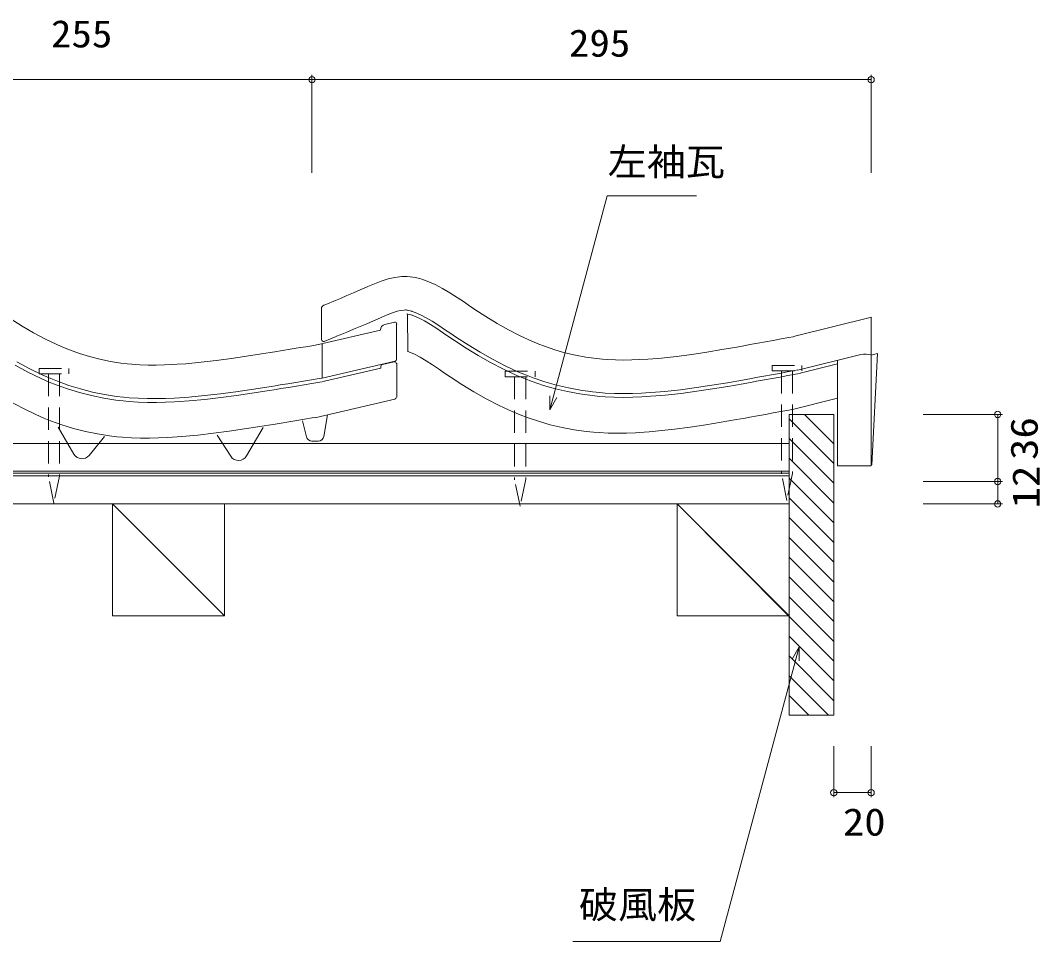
# Model space of a CAD drawing. Units: millimetres, scale not verified. Extents: x -569 to 588, y -246 to 262.
# Drawn here: x 41 to 588, y -232 to 262 of the extents above; entities that cross this region are included whole.
import ezdxf
from ezdxf.enums import TextEntityAlignment as Align

# ---------------------------------------------------------------- set-up
doc = ezdxf.new("R2010")
doc.units = ezdxf.units.MM
doc.header["$LTSCALE"] = 10
doc.linetypes.add('DASHED1', pattern=[1.8, 1.2, -0.6])
doc.linetypes.add('DASHED3', pattern=[4, 3, -1])
doc.layers.add('0-0_LAYER001', color=4, linetype='Continuous', lineweight=18)
doc.layers.add('0-1_LAYER004', color=7, linetype='Continuous', lineweight=18)
doc.styles.add('ＭＳ ゴシック', font='')
doc.styles.get('ＭＳ ゴシック').set_extended_font_data('MS Gothic')

msp = doc.modelspace()

# ---------------------------------------------------------------- linework, layer by layer
at = {"layer": '0-0_LAYER001', "color": 2}
for p, q in [((-57.33, 230.02), (197.67, 230.02)), ((197.67, 232.52), (197.67, 180.02)), ((197.67, 230.02), (497.67, 230.02)), ((497.67, 232.52), (497.67, 180.02)), ((477.67, 34.69), (461.97, 50.39)), ((568.09, 50.39), (525.59, 50.39)), ((565.59, 14.39), (565.59, 50.39)), ((477.67, 24.08), (453.67, 48.08)), ((477.67, 13.48), (453.67, 37.48)), ((477.67, 2.87), (453.67, 26.87)), ((453.67, 17.39), (-568.09, 17.39)), ((477.67, -7.74), (453.67, 16.26)), ((568.09, 14.39), (525.59, 14.39)), ((568.09, 14.39), (525.59, 14.39)), ((565.59, 14.39), (565.59, 2.39)), ((477.67, -18.34), (453.67, 5.66)), ((568.09, 2.39), (525.59, 2.39)), ((477.67, -28.95), (453.67, -4.95)), ((477.67, -39.56), (453.67, -15.56)), ((477.67, -50.16), (453.67, -26.16)), ((477.67, -60.77), (453.67, -36.77)), ((477.67, -71.38), (453.67, -47.38)), ((477.67, -81.98), (453.67, -57.98)), ((477.67, -92.59), (453.67, -68.59)), ((477.67, -103.2), (453.67, -79.2)), ((474.88, -111.02), (453.67, -89.8)), ((464.28, -111.02), (453.67, -100.41)), ((477.67, -154.99), (477.67, -127.49)), ((497.67, -154.99), (497.67, -127.49)), ((497.67, -152.49), (477.67, -152.49))]:
    msp.add_line(p, q, dxfattribs=at)
at = {"layer": '0-0_LAYER001'}
for p, q in [((204.01, 108.96), (205.13, 109.43)), ((202.81, 90.48), (202.81, 107.27)), ((248.56, 104.32), (248.6, 104.31)), ((248.6, 104.31), (249.19, 104.2)), ((248.93, 104.23), (249.11, 84.05)), ((249.19, 104.2), (249.85, 104.05)), ((249.85, 104.05), (250.64, 103.84)), ((241.97, 99.87), (236.73, 98.65)), ((243.12, 98.94), (243.12, 79.86)), ((250.64, 103.84), (250.82, 103.78)), ((250.82, 103.78), (252.29, 103.28)), ((252.29, 103.28), (255.15, 102.06)), ((255.15, 102.06), (258.04, 100.55)), ((258.04, 100.55), (261.19, 98.68)), ((261.19, 98.68), (264.6, 96.47)), ((456.06, 92.13), (497.85, 102.59)), ((201.16, 87.86), (234.41, 95.57)), ((264.6, 96.47), (268.27, 94)), ((268.27, 94), (270.52, 92.46)), ((203.18, 88.33), (203.18, 69.85)), ((204.2, 89.55), (210.74, 92.27)), ((270.52, 92.46), (274.11, 90.06)), ((274.11, 90.06), (280.37, 86.01)), ((248.95, 84.18), (249.7, 83.92)), ((249.7, 83.92), (252.69, 82.65)), ((252.69, 82.65), (255.7, 81.08)), ((280.37, 86.01), (286.84, 82.04)), ((286.84, 82.04), (293.55, 78.22)), ((492.2, 82.62), (458.4, 74.16)), ((497.67, 82.14), (501.05, 82.99)), ((501.05, 82.99), (498, 23.36)), ((38.43, 76.79), (45.32, 73.06)), ((242.26, 78.91), (203.18, 69.85)), ((235.45, 77.1), (241.79, 78.57)), ((243.23, 77.87), (243.23, 59.7)), ((255.7, 81.08), (258.93, 79.16)), ((258.93, 79.16), (262.39, 76.92)), ((262.39, 76.92), (266.07, 74.43)), ((293.55, 78.22), (300.51, 74.61)), ((459.61, 72.52), (479.67, 77.59)), ((479.67, 79.24), (479.67, 22.81)), ((45.32, 73.06), (52.39, 69.64)), ((204.36, 68.2), (234.67, 75.29)), ((234.68, 76.14), (234.67, 75.29)), ((266.07, 74.43), (268.33, 72.9)), ((268.33, 72.9), (271.9, 70.51)), ((300.51, 74.61), (307.63, 71.32)), ((307.63, 71.32), (312.03, 69.51)), ((448.79, 70.44), (452.97, 71.21)), ((452.97, 71.21), (457.14, 71.98)), ((457.14, 71.98), (459.57, 72.42)), ((52.39, 69.64), (56.75, 67.75)), ((56.75, 67.75), (60.44, 66.28)), ((60.44, 66.28), (66.6, 64.08)), ((189.3, 65.61), (193.5, 66.3)), ((193.5, 66.3), (197.7, 67)), ((197.7, 67), (201.89, 67.69)), ((201.89, 67.69), (204.31, 68.1)), ((271.9, 70.51), (278.12, 66.48)), ((278.12, 66.48), (284.55, 62.54)), ((312.03, 69.51), (315.74, 68.1)), ((315.74, 68.1), (321.94, 66)), ((321.94, 66), (328.34, 64.16)), ((420.87, 65.43), (429.05, 66.86)), ((429.05, 66.86), (433.77, 67.71)), ((433.77, 67.71), (436.22, 68.15)), ((436.22, 68.15), (440.41, 68.91)), ((440.41, 68.91), (444.6, 69.67)), ((444.6, 69.67), (448.79, 70.44)), ((66.6, 64.08), (72.97, 62.13)), ((72.97, 62.13), (79.43, 60.47)), ((79.43, 60.47), (85.98, 59.12)), ((148.79, 59.45), (157.2, 60.56)), ((157.2, 60.56), (165.5, 61.78)), ((165.5, 61.78), (173.71, 63.07)), ((173.71, 63.07), (178.44, 63.83)), ((178.44, 63.83), (180.89, 64.23)), ((180.89, 64.23), (185.1, 64.91)), ((185.1, 64.91), (189.3, 65.61)), ((284.55, 62.54), (291.19, 58.76)), ((328.34, 64.16), (334.83, 62.62)), ((334.83, 62.62), (341.4, 61.38)), ((341.4, 61.38), (347.93, 60.47)), ((347.93, 60.47), (351.87, 60.08)), ((379.31, 60.1), (382.11, 60.31)), ((382.11, 60.31), (387.16, 60.75)), ((387.16, 60.75), (395.7, 61.69)), ((395.7, 61.69), (404.2, 62.81)), ((404.2, 62.81), (412.59, 64.07)), ((412.59, 64.07), (420.87, 65.43)), ((35.73, 57.37), (42.55, 53.68)), ((85.98, 59.12), (92.49, 58.09)), ((92.49, 58.09), (96.42, 57.63)), ((96.42, 57.63), (99.47, 57.35)), ((99.47, 57.35), (104.43, 57.03)), ((104.43, 57.03), (109.4, 56.88)), ((109.4, 56.88), (114.3, 56.86)), ((114.3, 56.86), (119.13, 56.97)), ((119.13, 56.97), (123.85, 57.17)), ((123.85, 57.17), (126.66, 57.33)), ((126.66, 57.33), (131.72, 57.69)), ((131.72, 57.69), (140.28, 58.47)), ((140.28, 58.47), (148.79, 59.45)), ((242.08, 58.56), (199.26, 48.64)), ((291.19, 58.76), (298.07, 55.19)), ((298.07, 55.19), (305.12, 51.93)), ((351.87, 60.08), (354.93, 59.85)), ((354.93, 59.85), (359.89, 59.62)), ((359.89, 59.62), (364.86, 59.55)), ((364.86, 59.55), (369.76, 59.62)), ((369.76, 59.62), (374.59, 59.81)), ((374.59, 59.81), (379.31, 60.1)), ((479.67, 59.09), (454.85, 52.88)), ((42.55, 53.68), (49.54, 50.3)), ((49.54, 50.3), (53.84, 48.44)), ((204.05, 38.59), (205.98, 50.2)), ((305.12, 51.93), (309.45, 50.14)), ((309.45, 50.14), (313.1, 48.76)), ((432.55, 48.89), (436.74, 49.65)), ((436.74, 49.65), (440.93, 50.42)), ((440.93, 50.42), (445.11, 51.19)), ((445.11, 51.19), (449.29, 51.95)), ((449.29, 51.95), (453.47, 52.72)), ((453.47, 52.72), (455.08, 53.02)), ((53.84, 48.44), (57.46, 46.99)), ((57.46, 46.99), (63.55, 44.81)), ((63.55, 44.81), (69.83, 42.89)), ((161.52, 42.6), (169.71, 43.88)), ((169.71, 43.88), (174.44, 44.64)), ((174.44, 44.64), (176.89, 45.04)), ((176.89, 45.04), (181.09, 45.73)), ((181.09, 45.73), (185.3, 46.42)), ((185.3, 46.42), (189.49, 47.11)), ((189.49, 47.11), (193.69, 47.81)), ((194.77, 38.32), (192.52, 46.9)), ((193.69, 47.81), (197.88, 48.5)), ((197.88, 48.5), (199.49, 48.77)), ((313.1, 48.76), (319.23, 46.69)), ((319.23, 46.69), (325.54, 44.88)), ((325.54, 44.88), (331.94, 43.35)), ((400.61, 43.57), (408.96, 44.82)), ((408.96, 44.82), (417.22, 46.18)), ((417.22, 46.18), (425.39, 47.61)), ((425.39, 47.61), (430.1, 48.45)), ((430.1, 48.45), (432.55, 48.89)), ((69.98, 29.06), (61.45, 43.6)), ((69.83, 42.89), (76.2, 41.26)), ((76.2, 41.26), (82.65, 39.92)), ((78.15, 28.41), (86.46, 38.48)), ((82.65, 39.92), (89.08, 38.92)), ((89.08, 38.92), (92.95, 38.46)), ((92.95, 38.46), (95.95, 38.18)), ((122.84, 38.17), (127.87, 38.52)), ((127.87, 38.52), (136.39, 39.3)), ((136.39, 39.3), (144.86, 40.27)), ((144.86, 40.27), (153.24, 41.38)), ((154.09, 27.94), (146.77, 39.25)), ((153.24, 41.38), (161.52, 42.6)), ((162.6, 28.13), (171.54, 43.38)), ((331.94, 43.35), (338.41, 42.13)), ((338.41, 42.13), (344.86, 41.24)), ((344.86, 41.24), (348.73, 40.85)), ((348.73, 40.85), (351.74, 40.63)), ((351.74, 40.63), (356.64, 40.4)), ((356.64, 40.4), (361.55, 40.33)), ((361.55, 40.33), (366.4, 40.4)), ((366.4, 40.4), (371.18, 40.58)), ((371.18, 40.58), (375.86, 40.87)), ((375.86, 40.87), (378.63, 41.08)), ((378.63, 41.08), (383.65, 41.52)), ((383.65, 41.52), (392.15, 42.45)), ((392.15, 42.45), (400.61, 43.57)), ((95.95, 38.18), (100.84, 37.87)), ((100.84, 37.87), (105.75, 37.71)), ((105.75, 37.71), (110.6, 37.7)), ((110.6, 37.7), (115.38, 37.8)), ((115.38, 37.8), (120.07, 38.01)), ((120.07, 38.01), (122.84, 38.17)), ((201.09, 36.09), (197.67, 36.09))]:
    msp.add_line(p, q, dxfattribs=at)
at = {"layer": '0-0_LAYER001', "color": 2, "linetype": 'DASHED1'}
for p, q in [((56.27, 72.11), (56.27, 16.97)), ((62.27, 72.11), (62.27, 17.22)), ((449.54, 73.69), (449.54, 18.54)), ((455.54, 73.69), (455.54, 18.79)), ((306.39, 70.54), (306.39, 15.39)), ((312.39, 70.54), (312.39, 15.64)), ((59.22, 2.71), (56.27, 16.97)), ((62.27, 17.22), (59.22, 2.71)), ((452.49, 4.28), (449.54, 18.54)), ((455.54, 18.79), (452.49, 4.28)), ((309.34, 1.13), (306.39, 15.39)), ((312.39, 15.64), (309.34, 1.13))]:
    msp.add_line(p, q, dxfattribs=at)
at = {"layer": '0-0_LAYER001', "color": 3}
msp.add_line((453.67, 50.39), (477.67, 50.39), dxfattribs=at)
at = {"layer": '0-0_LAYER001', "color": 2, "linetype": 'DASHED3'}
msp.add_line((453.67, 18.89), (-568.09, 18.89), dxfattribs=at)
at = {"layer": '0-0_LAYER001'}
for points in [[(205.13, 109.43), (205.94, 109.76), (209.44, 111.21), (212.95, 112.67), (216.48, 114.15), (220.02, 115.65), (223.58, 117.17), (225.65, 118.07), (227.71, 118.96), (231.27, 120.48), (234.86, 121.88), (238.48, 123.06), (242.14, 123.92), (245.83, 124.38), (247.99, 124.42), (248.84, 124.39), (250.31, 124.26), (251.78, 124.06), (253.24, 123.79), (254.69, 123.46), (256.13, 123.07), (256.96, 122.82), (259.49, 121.95), (263.7, 120.15), (267.78, 118.03), (271.74, 115.68), (275.63, 113.16), (279.48, 110.56), (281.71, 109.04), (285.11, 106.76), (291.03, 102.93), (297.02, 99.26), (303.11, 95.8), (309.31, 92.58), (315.65, 89.65), (319.39, 88.1), (322.49, 86.93), (327.91, 85.1), (333.42, 83.51), (339, 82.19)], [(210.78, 92.29), (212.81, 93.13), (216.34, 94.59), (219.88, 96.06), (223.46, 97.56), (227.07, 99.08), (230.7, 100.64), (232.82, 101.56), (234.82, 102.43), (238.05, 103.8), (240.91, 104.92), (243.36, 105.71), (245.34, 106.18), (247.11, 106.4), (247.79, 106.42), (247.71, 106.42), (248.33, 106.37), (248.92, 106.29), (249.59, 106.16), (250.33, 105.99), (251.19, 105.76), (251.44, 105.69), (253.01, 105.14), (256, 103.87), (259.01, 102.3), (262.24, 100.38), (265.7, 98.14), (269.39, 95.65), (271.64, 94.12), (275.21, 91.73), (281.43, 87.7), (287.86, 83.76), (294.51, 79.98), (301.39, 76.41), (308.44, 73.15), (312.77, 71.37), (316.42, 69.98), (322.54, 67.91), (328.85, 66.1), (335.25, 64.58)], [(36.34, 101.54), (42.26, 97.76), (48.29, 94.19), (54.43, 90.87), (60.72, 87.83), (64.44, 86.22), (67.52, 84.99), (72.9, 83.06), (78.38, 81.38), (83.94, 79.96)], [(497.67, 102.51), (497.67, 22.81), (479.67, 22.81)], [(83.94, 79.96), (89.55, 78.8), (95.21, 77.91), (98.51, 77.52), (101.03, 77.29), (105.39, 77.01), (109.75, 76.87), (114.12, 76.86), (118.48, 76.96), (122.85, 77.14), (125.37, 77.29), (130.1, 77.62), (138.23, 78.37), (146.34, 79.3), (154.43, 80.37), (162.51, 81.56), (170.57, 82.82), (175.25, 83.57), (177.68, 83.97), (181.86, 84.65), (186.05, 85.34), (190.24, 86.03), (194.42, 86.73), (198.61, 87.42), (201.03, 87.83)], [(339, 82.19), (344.64, 81.12), (350.31, 80.34), (353.61, 80.01), (356.14, 79.82), (360.5, 79.61), (364.86, 79.55), (369.23, 79.61), (373.59, 79.78), (377.95, 80.05), (380.48, 80.24), (385.2, 80.66), (393.31, 81.54), (401.4, 82.61), (409.47, 83.83), (417.53, 85.15), (425.57, 86.56), (430.23, 87.39), (432.65, 87.83), (436.83, 88.59), (441, 89.35), (445.18, 90.11), (449.35, 90.88), (453.52, 91.65), (455.94, 92.09)], [(39.41, 78.53), (46.23, 74.84), (53.22, 71.46), (57.52, 69.6), (61.15, 68.15), (67.23, 65.97), (73.51, 64.05), (79.88, 62.42)], [(335.25, 64.58), (341.73, 63.36), (348.17, 62.46), (352.04, 62.07), (355.05, 61.85), (359.95, 61.62), (364.86, 61.55), (369.71, 61.62), (374.49, 61.81), (379.17, 62.09), (381.94, 62.3), (386.96, 62.74), (395.47, 63.67), (403.92, 64.79), (412.28, 66.05), (420.54, 67.41), (428.7, 68.83), (433.42, 69.67), (435.86, 70.12), (440.05, 70.88), (444.24, 71.64), (448.43, 72.41), (452.61, 73.18), (456.78, 73.95), (458.39, 74.24)], [(79.88, 62.42), (86.34, 61.09), (92.76, 60.08), (96.63, 59.62), (99.63, 59.35), (104.53, 59.03), (109.44, 58.88), (114.28, 58.86), (119.07, 58.96), (123.75, 59.17), (126.53, 59.33), (131.56, 59.68), (140.07, 60.46), (148.54, 61.43), (156.92, 62.54), (165.2, 63.76), (173.4, 65.04), (178.12, 65.8), (180.57, 66.2), (184.78, 66.89), (188.98, 67.58), (193.18, 68.27), (197.37, 68.97), (201.56, 69.67), (203.17, 69.93)]]:
    msp.add_lwpolyline(points, dxfattribs=at)
at = {"layer": '0-0_LAYER001', "color": 2, "linetype": 'DASHED1'}
for points in [[(444.54, 76.69), (460.54, 76.69), (460.54, 73.69)], [(444.54, 76.69), (444.54, 73.69), (460.54, 73.69)], [(51.27, 75.11), (67.27, 75.11), (67.27, 72.11)], [(51.27, 75.11), (51.27, 72.11), (67.27, 72.11)], [(301.39, 73.54), (317.39, 73.54), (317.39, 70.54)], [(301.39, 73.54), (301.39, 70.54), (317.39, 70.54)]]:
    msp.add_lwpolyline(points, dxfattribs=at)
at = {"layer": '0-0_LAYER001', "color": 2}
for centre in [(197.67, 230.02), (197.67, 230.02), (497.67, 230.02), (565.59, 50.39), (565.59, 14.39), (565.59, 14.39), (565.59, 2.39), (477.67, -152.49), (497.67, -152.49)]:
    msp.add_circle(centre, 1.7, dxfattribs=at)
at = {"layer": '0-0_LAYER001'}
for centre, radius, start, end in [((204.79, 107.12), 2, 112.749, 181), ((237.41, 95.73), 3, 103.0288, 179.5), ((242.2, 98.89), 1, 359.5, 103.0288), ((203.81, 90.48), 1, 180, 292.5317), ((494.02, 66.16), 16.55, 77.3249, 96.2745), ((235.68, 76.13), 1, 103.083, 179.5), ((242.01, 77.6), 1, 359.5, 103.083), ((242.03, 79.88), 1, 283.045, 359.5), ((241.85, 59.53), 1, 283.045, 359.5), ((197.67, 39.09), 3, 194.6764, 270), ((201.09, 39.09), 3, 270, 350.5377), ((74.29, 31.6), 5, 210.4258, 320.47), ((158.29, 30.66), 5, 212.9399, 329.6172)]:
    msp.add_arc(centre, radius, start, end, dxfattribs=at)
at = {"layer": '0-1_LAYER004'}
for p, q in [((-567.33, 230.02), (497.67, 230.02)), ((197.67, 232.52), (197.67, 180.02)), ((497.67, 180.02), (497.67, 232.52)), ((325.26, 52.94), (356.02, 167.74)), ((356.02, 167.74), (404.02, 167.74)), ((525.59, 50.39), (567.29, 50.39)), ((565.59, 50.39), (565.59, 2.39)), ((-568.09, 34.87), (453.67, 34.87)), ((453.67, 19.87), (-568.09, 19.87)), ((453.67, 18.89), (-568.09, 18.89)), ((-568.09, 17.39), (453.67, 17.39)), ((525.59, 14.39), (567.29, 14.39)), ((90.67, 2.39), (150.67, -57.61)), ((453.67, -57.98), (393.67, 2.39)), ((525.59, 2.39), (567.29, 2.39)), ((459.13, -74.33), (416.77, -232.42)), ((459.13, -74.33), (455.38, -80.83)), ((459.13, -74.33), (459.13, -81.83)), ((477.67, -127.49), (477.67, -154.99)), ((497.67, -127.49), (497.67, -154.99)), ((477.67, -152.49), (497.67, -152.49)), ((337.64, -232.42), (416.77, -232.42))]:
    msp.add_line(p, q, dxfattribs=at)
at = {"layer": '0-1_LAYER004', "color": 3}
for p, q in [((453.67, 50.39), (453.67, -111.02)), ((477.67, 50.39), (477.67, -111.02)), ((453.67, -111.02), (477.67, -111.02))]:
    msp.add_line(p, q, dxfattribs=at)
at = {"layer": '0-1_LAYER004', "color": 2}
for p, q in [((453.67, 34.87), (-568.09, 34.87)), ((453.67, 19.87), (-568.09, 19.87)), ((453.67, 2.39), (-568.09, 2.39)), ((150.67, -57.61), (90.67, 2.39)), ((393.67, 2.39), (453.67, -57.61))]:
    msp.add_line(p, q, dxfattribs=at)
for points in [[(325.26, 52.94), (356.02, 167.74), (404.02, 167.74)], [(329.01, 59.44), (325.26, 52.94), (325.26, 60.44)], [(453.67, 2.39), (393.67, 2.39), (393.67, -57.61), (453.67, -57.61)], [(459.13, -74.33), (416.77, -232.42), (337.64, -232.42)], [(455.38, -80.83), (459.13, -74.33), (459.13, -81.83)]]:
    msp.add_lwpolyline(points, dxfattribs=at)
at = {"layer": '0-1_LAYER004'}
for points in [[(325.26, 60.44), (325.26, 52.94), (329.01, 59.44)], [(393.67, 2.39), (393.67, -57.61), (453.67, -57.61), (453.67, 2.39), (-568.09, 2.39)], [(90.67, 2.39), (90.67, -57.61), (150.67, -57.61), (150.67, 2.39)]]:
    msp.add_lwpolyline(points, dxfattribs=at)
at = {"layer": '0-1_LAYER004', "color": 2}
msp.add_lwpolyline([(150.67, -57.61), (150.67, 2.39), (90.67, 2.39), (90.67, -57.61)], close=True, dxfattribs=at)

# ---------------------------------------------------------------- texts
at = {"layer": '0-0_LAYER001', "color": 7, "style": 'ＭＳ ゴシック'}
for s, width, p in [('255', 1.1, (57.68, 242.88)), ('295', 1.1, (335.57, 237.89)), ('20', 1.15, (482.51, -179.95))]:
    msp.add_text(s, height=14.66, dxfattribs=dict(at, width=width)).set_placement(p, align=Align.BOTTOM_LEFT)
at = {"layer": '0-0_LAYER001', "color": 7, "style": 'ＭＳ ゴシック', "width": 1.15}
for s, p in [('36', (591.47, 25.97)), ('12', (592.47, -0.02))]:
    msp.add_text(s, height=14.66, rotation=90, dxfattribs=at).set_placement(p, align=Align.BOTTOM_LEFT)
at = {"layer": '0-1_LAYER004', "style": 'ＭＳ ゴシック', "width": 1.05}
for s, p in [('左袖瓦', (356.32, 174.18)), ('破風板\u3000', (340.89, -224.34))]:
    msp.add_text(s, height=14.66, dxfattribs=at).set_placement(p, align=Align.BOTTOM_LEFT)

doc.saveas('drawing.dxf')
